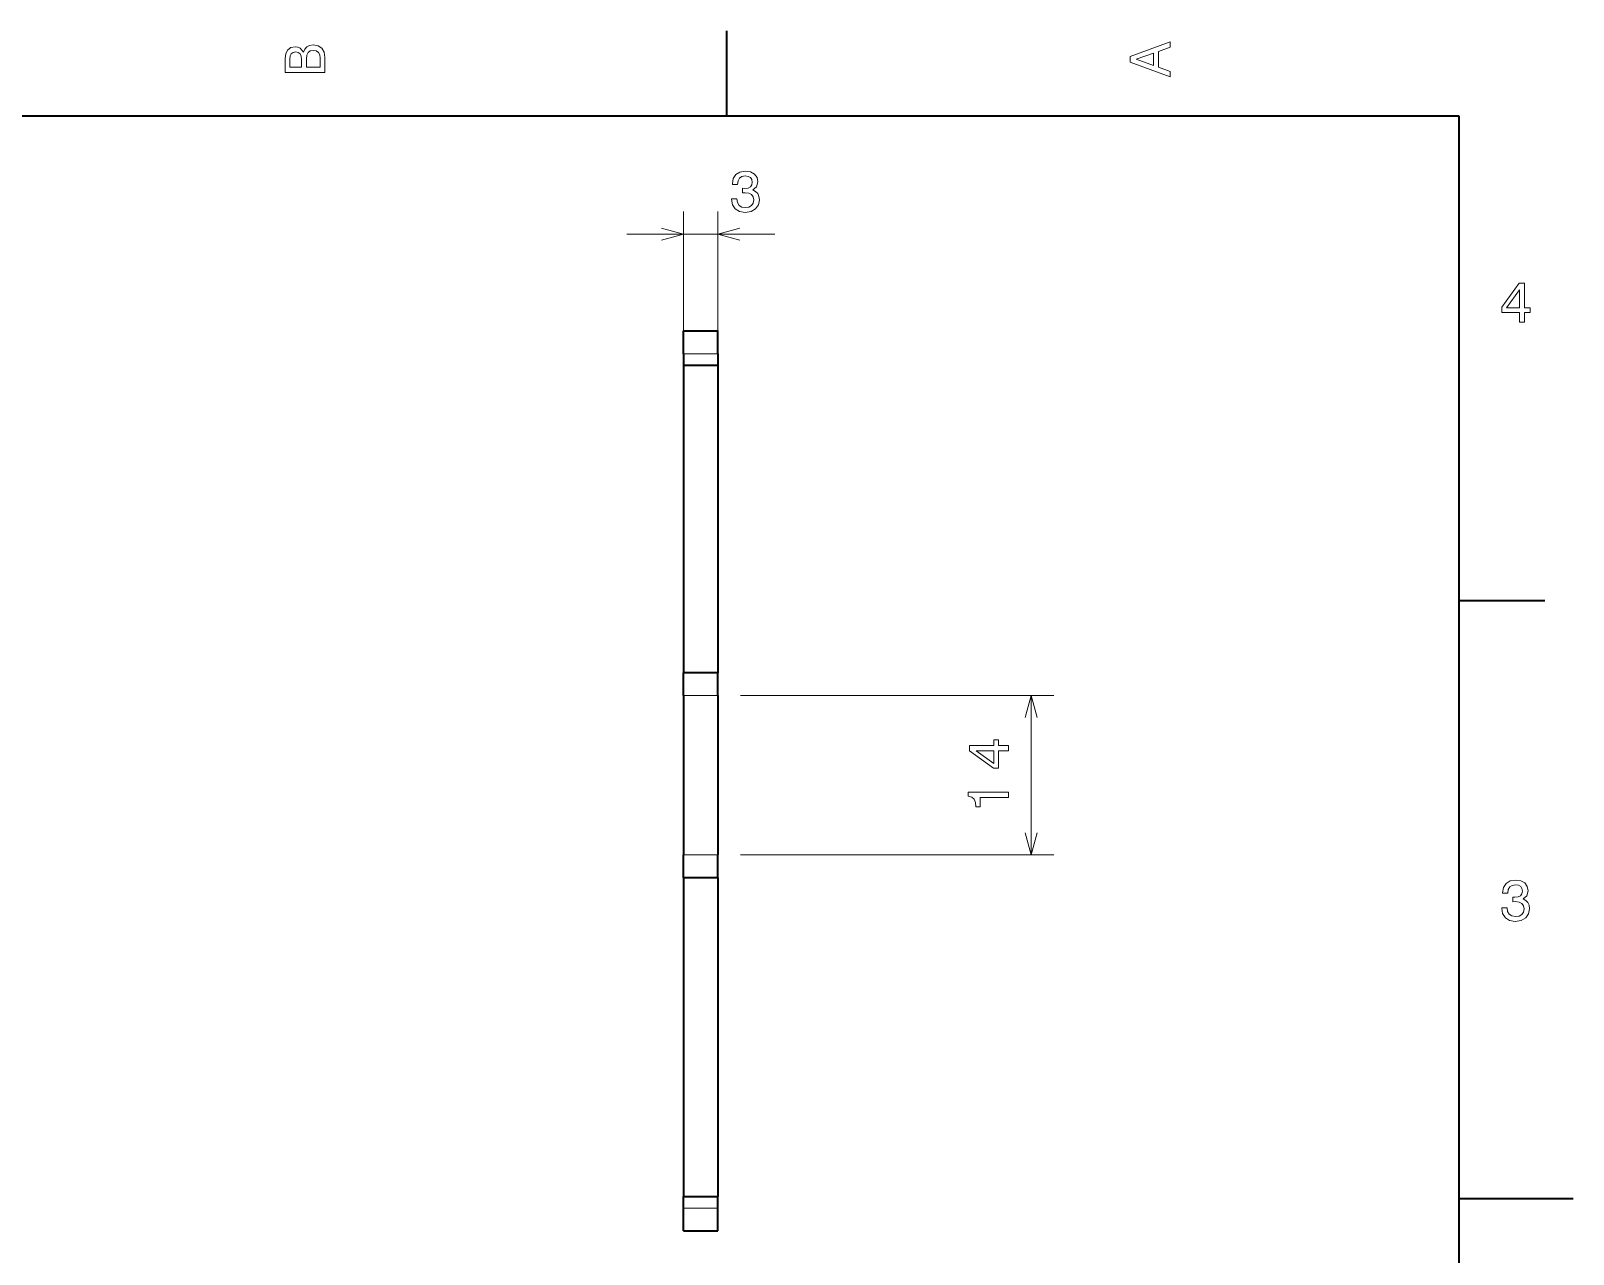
# Model space of a CAD drawing. Extents: x 0 to 297, y 0 to 210.
# Drawn here: x 161.6 to 297, y 100.1 to 207.5 of the extents above; entities that cross this region are included whole.
import ezdxf

# ---------------------------------------------------------------- set-up
doc = ezdxf.new("R2010")
doc.units = 0

msp = doc.modelspace()

# ---------------------------------------------------------------- linework, layer by layer
at = {"color": 7, "lineweight": 35, "ltscale": 0.1875}
for p, q in [((222.699997, 200), (222.699997, 207.5)), ((287, 157.5), (294.5, 157.5))]:
    msp.add_line(p, q, dxfattribs=at)
at = {"color": 7, "lineweight": 35}
for p, q in [((287, 200), (10, 200)), ((287, 10), (287, 200)), ((218.919067, 178.150009), (218.919067, 151.150009)), ((221.919067, 178.150009), (221.919067, 151.150009)), ((218.919067, 133.150009), (218.919067, 105.150009)), ((221.919067, 133.150009), (221.919067, 105.150009))]:
    msp.add_line(p, q, dxfattribs=at)
at = {"color": 7, "lineweight": 13}
for p, q in [((218.919067, 104.150009), (218.919067, 191.653549)), ((221.919067, 104.150009), (221.919067, 191.653549)), ((223.919067, 149.150009), (251.425095, 149.150009)), ((223.919067, 135.150009), (251.425095, 135.150009))]:
    msp.add_line(p, q, dxfattribs=at)
at = {"color": 7, "lineweight": 13, "ltscale": 0.325}
msp.add_line((213.919067, 189.653549), (226.919067, 189.653549), dxfattribs=at)
at = {"color": 7, "lineweight": 35, "ltscale": 0.075}
for p, q in [((218.919067, 181.150009), (221.919067, 181.150009)), ((218.919067, 178.150009), (221.919067, 178.150009)), ((221.919067, 151.150009), (218.919067, 151.150009)), ((221.919067, 133.150009), (218.919067, 133.150009)), ((218.919067, 105.150009), (221.919067, 105.150009)), ((218.919067, 102.150009), (221.919067, 102.150009))]:
    msp.add_line(p, q, dxfattribs=at)
at = {"color": 7, "lineweight": 35, "ltscale": 0.05}
for p, q in [((218.919067, 179.150009), (218.919067, 181.150009)), ((221.919067, 179.150009), (221.919067, 181.150009)), ((218.919067, 149.150009), (218.919067, 151.150009)), ((221.919067, 149.150009), (221.919067, 151.150009)), ((218.919067, 133.150009), (218.919067, 135.150009)), ((221.919067, 133.150009), (221.919067, 135.150009)), ((218.919067, 102.150009), (218.919067, 104.150009)), ((221.919067, 102.150009), (221.919067, 104.150009))]:
    msp.add_line(p, q, dxfattribs=at)
at = {"color": 7, "lineweight": 13, "ltscale": 0.075}
for p, q in [((218.919067, 179.150009), (221.919067, 179.150009)), ((218.919067, 149.150009), (221.919067, 149.150009)), ((218.919067, 135.150009), (221.919067, 135.150009)), ((218.919067, 104.150009), (221.919067, 104.150009))]:
    msp.add_line(p, q, dxfattribs=at)
at = {"color": 7, "lineweight": 35, "ltscale": 0.025}
for p, q in [((218.919067, 179.150009), (218.919067, 178.150009)), ((221.919067, 179.150009), (221.919067, 178.150009)), ((218.919067, 104.150009), (218.919067, 105.150009)), ((221.919067, 104.150009), (221.919067, 105.150009))]:
    msp.add_line(p, q, dxfattribs=at)
at = {"color": 7, "lineweight": 35, "ltscale": 0.35}
for p, q in [((218.919067, 149.150009), (218.919067, 135.150009)), ((221.919067, 149.150009), (221.919067, 135.150009))]:
    msp.add_line(p, q, dxfattribs=at)
at = {"color": 7, "lineweight": 13, "ltscale": 0.35}
msp.add_line((249.425095, 135.150009), (249.425095, 149.150009), dxfattribs=at)
at = {"color": 7, "lineweight": 35, "ltscale": 0.25}
msp.add_line((287, 105), (297, 105), dxfattribs=at)
at = {"color": 7, "lineweight": 13}
for points in [[(185.542007, 205.630417), (185.249496, 205.983429), (185.052811, 206.074219), (184.81073, 206.104477), (184.432495, 206.03891), (184.160156, 205.842224), (183.993729, 205.524506), (183.933212, 205.080704), (183.933212, 203.835022), (187.433212, 203.835022), (187.433212, 205.151306), (187.36261, 205.620331), (187.155838, 205.968307), (186.828018, 206.185165), (186.384216, 206.260818), (186.08667, 206.215424), (185.839554, 206.094391), (185.65799, 205.897705)], [(261.633209, 203.466858), (261.633209, 203.930847), (260.604401, 204.298996), (260.604401, 205.695969), (261.633209, 206.064133), (261.633209, 206.538193), (258.128174, 205.257217), (258.128174, 204.742798)], [(185.385666, 204.984879), (185.385666, 204.298996), (184.351807, 204.298996), (184.351807, 205.025223), (184.382065, 205.297562), (184.472839, 205.489197), (184.629181, 205.605194), (184.86116, 205.645538), (185.093155, 205.600143), (185.254532, 205.479111), (185.355408, 205.272339)], [(187.014618, 205.095825), (187.014618, 204.298996), (185.809296, 204.298996), (185.809296, 205.050446), (185.844589, 205.368164), (185.9505, 205.595108), (186.132065, 205.731277), (186.394302, 205.776657), (186.671692, 205.731277), (186.863327, 205.605194), (186.979324, 205.393372)], [(260.17572, 204.460388), (258.632477, 205), (260.17572, 205.539627)], [(223.121597, 192.752975), (223.121597, 192.717667), (223.202286, 192.233521), (223.439316, 191.870407), (223.812515, 191.638428), (224.306747, 191.552673), (224.831253, 191.638428), (225.224625, 191.860321), (225.476776, 192.213348), (225.567551, 192.667236), (225.527206, 192.964783), (225.41626, 193.206863), (225.234711, 193.393463), (224.99263, 193.529633), (225.320435, 193.801971), (225.436432, 194.235687), (225.360779, 194.629059), (225.143921, 194.926605), (224.790894, 195.113205), (224.306747, 195.178772), (223.852859, 195.098083), (223.504883, 194.876175), (223.277939, 194.523148), (223.202286, 194.054123), (223.202286, 194.018829), (223.651138, 194.018829), (223.691483, 194.341583), (223.822601, 194.573578), (224.034424, 194.714783), (224.33197, 194.765228), (224.594208, 194.724884), (224.785858, 194.618958), (224.901855, 194.447495), (224.947235, 194.215515), (224.901855, 193.968384), (224.780807, 193.801971), (224.569, 193.701111), (224.28154, 193.670837), (224.084854, 193.675873), (224.084854, 193.277466), (224.33197, 193.287552), (224.649689, 193.242157), (224.886719, 193.121124), (225.027939, 192.924438), (225.078369, 192.667236), (225.022888, 192.374725), (224.876633, 192.157867), (224.644653, 192.021698), (224.337006, 191.976318), (224.019287, 192.026749), (223.787292, 192.17804), (223.641052, 192.42012), (223.585571, 192.752975)], [(292.277374, 181.916794), (292.731262, 181.916794), (292.731262, 182.784225), (293.23056, 182.784225), (293.23056, 183.187683), (292.731262, 183.187683), (292.731262, 185.341141), (292.272339, 185.341141), (290.739197, 183.228027), (290.739197, 182.784225), (292.277374, 182.784225)], [(291.162842, 183.187683), (292.277374, 184.756134), (292.277374, 183.187683)], [(247.425095, 144.295395), (247.425095, 144.749283), (246.557663, 144.749283), (246.557663, 145.248566), (246.154205, 145.248566), (246.154205, 144.749283), (244.000748, 144.749283), (244.000748, 144.290344), (246.113861, 142.757217), (246.557663, 142.757217), (246.557663, 144.295395)], [(246.154205, 143.180847), (244.585754, 144.295395), (246.154205, 144.295395)], [(247.425095, 140.191223), (247.425095, 140.650146), (243.899872, 140.650146), (243.899872, 140.30722), (244.20752, 140.216431), (244.414291, 140.034882), (244.535324, 139.757507), (244.575668, 139.374207), (244.933746, 139.374207), (244.933746, 140.191223)], [(290.729126, 130.51622), (290.729126, 130.480911), (290.809814, 129.996765), (291.046844, 129.633652), (291.420044, 129.401657), (291.914276, 129.315933), (292.438782, 129.401657), (292.832153, 129.623566), (293.08429, 129.976593), (293.175079, 130.430481), (293.134735, 130.728027), (293.023773, 130.970108), (292.842224, 131.156708), (292.600159, 131.292877), (292.927948, 131.565216), (293.043945, 131.998932), (292.968292, 132.392303), (292.751434, 132.68985), (292.398407, 132.87645), (291.914276, 132.942017), (291.460388, 132.861313), (291.112396, 132.63942), (290.885468, 132.286392), (290.809814, 131.817368), (290.809814, 131.782074), (291.258636, 131.782074), (291.299011, 132.104828), (291.430115, 132.336823), (291.641937, 132.478027), (291.939484, 132.528473), (292.201721, 132.488113), (292.393372, 132.382217), (292.509369, 132.210739), (292.554749, 131.97876), (292.509369, 131.731628), (292.388336, 131.565216), (292.176514, 131.46434), (291.889069, 131.434082), (291.692383, 131.439133), (291.692383, 131.04071), (291.939484, 131.050797), (292.257202, 131.005417), (292.494232, 130.884369), (292.635468, 130.687683), (292.685883, 130.430481), (292.630402, 130.13797), (292.484161, 129.921112), (292.252167, 129.784943), (291.944519, 129.739563), (291.626801, 129.789993), (291.394806, 129.941284), (291.248566, 130.183365), (291.193085, 130.51622)]]:
    msp.add_lwpolyline(points, close=True, dxfattribs=at)
for points in [[(216.987213, 189.13591), (218.919067, 189.653549), (216.987213, 190.171188)], [(223.850922, 190.171188), (221.919067, 189.653549), (223.850922, 189.13591)], [(249.942734, 147.218155), (249.425095, 149.150009), (248.907455, 147.218155)], [(248.907455, 137.081863), (249.425095, 135.150009), (249.942734, 137.081863)]]:
    msp.add_lwpolyline(points, dxfattribs=at)

doc.saveas('drawing.dxf')
